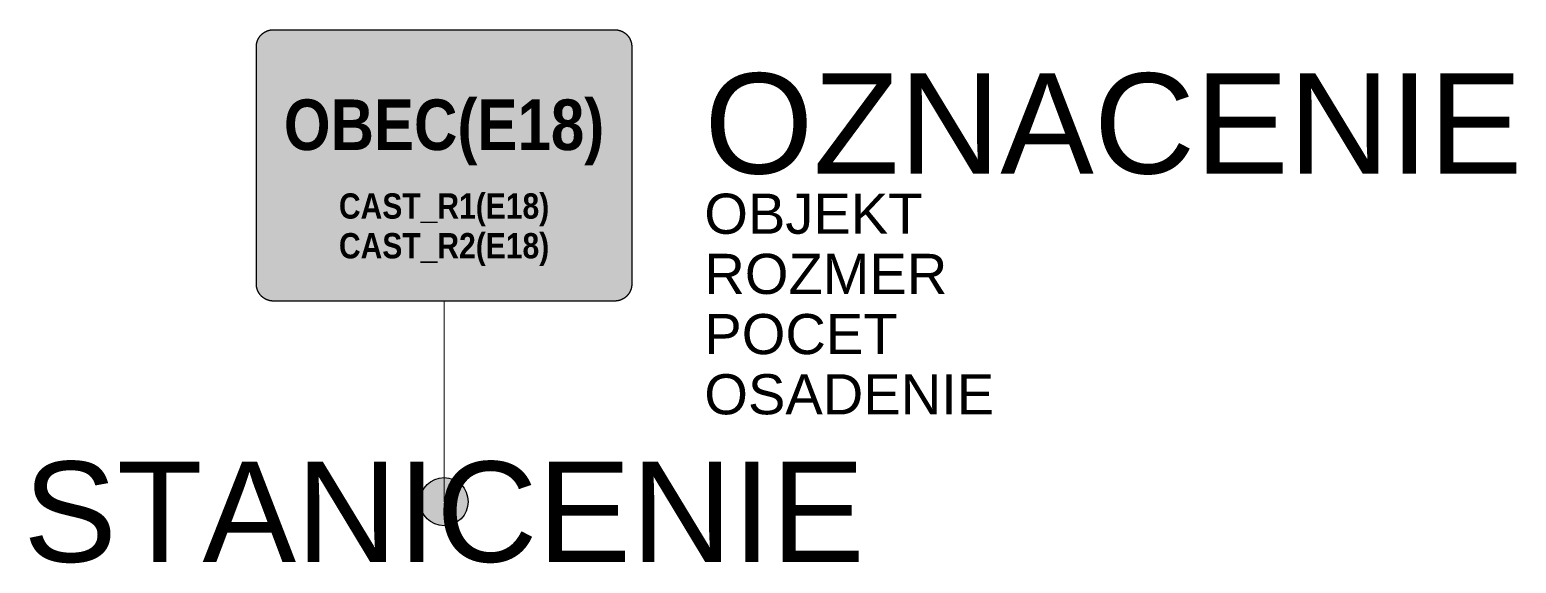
# Model space of a CAD drawing. Header units: metres. Extents: x -10.3 to 26.7, y -1.5 to 11.8.
import ezdxf
from ezdxf.enums import TextEntityAlignment as Align

# ---------------------------------------------------------------- set-up
doc = ezdxf.new("R2010")
doc.units = ezdxf.units.M
doc.layers.get('Defpoints').update_dxf_attribs({"color": 140, "lineweight": 5})
doc.styles.add('DZ', font='arialbd.ttf')
doc.styles.get("Standard").update_dxf_attribs({"font": 'arial.ttf'})

msp = doc.modelspace()

# ---------------------------------------------------------------- hatches: boundary and pattern name
at = {"true_color": 0xf1efea}
h = msp.add_hatch(color=7, dxfattribs=at)
h.dxf.hatch_style = 1
h.paths.add_polyline_path([(4.675, 11.344), (4.675, 11.35), (4.675, 11.355), (4.674, 11.36), (4.674, 11.365), (4.673, 11.376), (4.672, 11.386), (4.672, 11.391), (4.671, 11.397), (4.67, 11.402), (4.67, 11.407), (4.669, 11.412), (4.668, 11.417), (4.667, 11.422), (4.666, 11.427), (4.665, 11.432), (4.663, 11.437), (4.662, 11.442), (4.661, 11.447), (4.658, 11.457), (4.655, 11.467), (4.654, 11.472), (4.652, 11.477), (4.648, 11.487), (4.647, 11.492), (4.643, 11.501), (4.641, 11.506), (4.637, 11.515), (4.631, 11.526), (4.63, 11.529), (4.628, 11.534), (4.625, 11.538), (4.623, 11.543), (4.62, 11.548), (4.618, 11.552), (4.615, 11.556), (4.609, 11.565), (4.607, 11.57), (4.604, 11.574), (4.601, 11.578), (4.595, 11.587), (4.592, 11.591), (4.589, 11.595), (4.586, 11.599), (4.582, 11.603), (4.579, 11.607), (4.576, 11.611), (4.569, 11.619), (4.562, 11.627), (4.558, 11.631), (4.555, 11.635), (4.551, 11.638), (4.543, 11.646), (4.54, 11.649), (4.532, 11.656), (4.528, 11.66), (4.524, 11.663), (4.52, 11.667), (4.516, 11.67), (4.512, 11.673), (4.508, 11.676), (4.503, 11.679), (4.495, 11.685), (4.491, 11.688), (4.487, 11.691), (4.482, 11.694), (4.478, 11.697), (4.473, 11.7), (4.469, 11.702), (4.465, 11.705), (4.46, 11.708), (4.456, 11.71), (4.446, 11.715), (4.442, 11.717), (4.433, 11.722), (4.421, 11.727), (4.418, 11.728), (4.414, 11.73), (4.404, 11.734), (4.399, 11.736), (4.389, 11.739), (4.385, 11.741), (4.38, 11.743), (4.37, 11.746), (4.358, 11.749), (4.355, 11.75), (4.35, 11.751), (4.345, 11.752), (4.34, 11.753), (4.335, 11.754), (4.33, 11.755), (4.324, 11.756), (4.319, 11.757), (4.314, 11.758), (4.309, 11.759), (4.304, 11.759), (4.299, 11.76), (4.288, 11.761), (4.277, 11.762), (4.273, 11.762), (4.267, 11.762), (4.262, 11.762), (4.251, 11.762), (-4.252, 11.762), (-4.262, 11.762), (-4.267, 11.762), (-4.273, 11.762), (-4.278, 11.762), (-4.283, 11.761), (-4.288, 11.761), (-4.299, 11.76), (-4.304, 11.759), (-4.309, 11.759), (-4.314, 11.758), (-4.319, 11.757), (-4.324, 11.756), (-4.33, 11.755), (-4.335, 11.754), (-4.34, 11.753), (-4.345, 11.752), (-4.35, 11.751), (-4.355, 11.75), (-4.36, 11.748), (-4.365, 11.747), (-4.37, 11.746), (-4.38, 11.743), (-4.385, 11.741), (-4.39, 11.739), (-4.394, 11.738), (-4.399, 11.736), (-4.404, 11.734), (-4.414, 11.73), (-4.425, 11.725), (-4.434, 11.721), (-4.437, 11.72), (-4.442, 11.717), (-4.446, 11.715), (-4.456, 11.71), (-4.46, 11.708), (-4.465, 11.705), (-4.474, 11.7), (-4.478, 11.697), (-4.482, 11.694), (-4.487, 11.691), (-4.491, 11.688), (-4.495, 11.685), (-4.504, 11.679), (-4.508, 11.676), (-4.512, 11.673), (-4.516, 11.67), (-4.52, 11.667), (-4.524, 11.663), (-4.528, 11.66), (-4.532, 11.656), (-4.536, 11.653), (-4.54, 11.649), (-4.544, 11.646), (-4.551, 11.638), (-4.555, 11.635), (-4.558, 11.631), (-4.562, 11.627), (-4.565, 11.623), (-4.569, 11.619), (-4.576, 11.611), (-4.579, 11.607), (-4.582, 11.603), (-4.586, 11.599), (-4.589, 11.595), (-4.592, 11.591), (-4.595, 11.587), (-4.598, 11.583), (-4.601, 11.578), (-4.604, 11.574), (-4.607, 11.57), (-4.609, 11.565), (-4.615, 11.556), (-4.618, 11.552), (-4.62, 11.548), (-4.623, 11.543), (-4.625, 11.538), (-4.628, 11.534), (-4.63, 11.529), (-4.632, 11.525), (-4.638, 11.513), (-4.639, 11.511), (-4.641, 11.506), (-4.643, 11.501), (-4.645, 11.496), (-4.647, 11.492), (-4.648, 11.487), (-4.65, 11.482), (-4.652, 11.477), (-4.654, 11.472), (-4.655, 11.467), (-4.657, 11.462), (-4.658, 11.457), (-4.66, 11.452), (-4.661, 11.447), (-4.662, 11.442), (-4.664, 11.437), (-4.665, 11.432), (-4.667, 11.421), (-4.668, 11.417), (-4.67, 11.407), (-4.671, 11.396), (-4.672, 11.391), (-4.672, 11.386), (-4.673, 11.381), (-4.673, 11.376), (-4.674, 11.371), (-4.674, 11.365), (-4.674, 11.36), (-4.675, 11.355), (-4.675, 11.346), (-4.675, 5.423), (-4.675, 5.418), (-4.675, 5.413), (-4.675, 5.408), (-4.674, 5.402), (-4.674, 5.397), (-4.674, 5.392), (-4.673, 5.387), (-4.673, 5.381), (-4.672, 5.376), (-4.672, 5.371), (-4.671, 5.366), (-4.67, 5.355), (-4.669, 5.351), (-4.668, 5.345), (-4.667, 5.34), (-4.666, 5.335), (-4.665, 5.33), (-4.664, 5.325), (-4.661, 5.315), (-4.66, 5.31), (-4.658, 5.305), (-4.657, 5.3), (-4.655, 5.295), (-4.654, 5.29), (-4.65, 5.281), (-4.648, 5.276), (-4.647, 5.271), (-4.645, 5.266), (-4.643, 5.261), (-4.641, 5.256), (-4.639, 5.252), (-4.637, 5.247), (-4.634, 5.242), (-4.632, 5.238), (-4.63, 5.233), (-4.628, 5.229), (-4.623, 5.219), (-4.62, 5.215), (-4.618, 5.21), (-4.615, 5.206), (-4.612, 5.201), (-4.606, 5.192), (-4.599, 5.181), (-4.598, 5.18), (-4.595, 5.176), (-4.592, 5.171), (-4.589, 5.167), (-4.582, 5.159), (-4.574, 5.149), (-4.569, 5.143), (-4.565, 5.139), (-4.562, 5.135), (-4.558, 5.131), (-4.555, 5.128), (-4.551, 5.124), (-4.547, 5.12), (-4.544, 5.117), (-4.54, 5.113), (-4.536, 5.109), (-4.532, 5.106), (-4.524, 5.099), (-4.52, 5.096), (-4.516, 5.093), (-4.508, 5.086), (-4.504, 5.083), (-4.499, 5.08), (-4.495, 5.077), (-4.491, 5.074), (-4.482, 5.068), (-4.478, 5.065), (-4.469, 5.06), (-4.465, 5.057), (-4.46, 5.055), (-4.456, 5.052), (-4.446, 5.047), (-4.442, 5.045), (-4.437, 5.043), (-4.433, 5.041), (-4.428, 5.038), (-4.423, 5.036), (-4.413, 5.032), (-4.404, 5.028), (-4.399, 5.027), (-4.394, 5.025), (-4.39, 5.023), (-4.38, 5.02), (-4.37, 5.017), (-4.365, 5.015), (-4.36, 5.014), (-4.355, 5.013), (-4.35, 5.012), (-4.34, 5.009), (-4.335, 5.008), (-4.33, 5.007), (-4.324, 5.006), (-4.314, 5.005), (-4.304, 5.003), (-4.299, 5.003), (-4.288, 5.002), (-4.283, 5.001), (-4.278, 5.001), (-4.273, 5), (-4.267, 5), (-4.262, 5), (-4.258, 5), (4.252, 5), (4.257, 5), (4.262, 5), (4.267, 5), (4.273, 5), (4.278, 5.001), (4.289, 5.002), (4.299, 5.003), (4.304, 5.003), (4.309, 5.004), (4.314, 5.005), (4.319, 5.005), (4.324, 5.006), (4.33, 5.007), (4.335, 5.008), (4.34, 5.009), (4.35, 5.012), (4.355, 5.013), (4.36, 5.014), (4.371, 5.017), (4.38, 5.02), (4.39, 5.023), (4.394, 5.025), (4.399, 5.027), (4.404, 5.028), (4.414, 5.032), (4.418, 5.034), (4.423, 5.036), (4.428, 5.038), (4.433, 5.041), (4.437, 5.043), (4.442, 5.045), (4.446, 5.047), (4.456, 5.052), (4.46, 5.055), (4.469, 5.06), (4.473, 5.063), (4.483, 5.069), (4.494, 5.076), (4.495, 5.077), (4.499, 5.08), (4.503, 5.083), (4.508, 5.086), (4.512, 5.089), (4.516, 5.093), (4.52, 5.096), (4.524, 5.099), (4.528, 5.103), (4.532, 5.106), (4.536, 5.109), (4.54, 5.113), (4.543, 5.117), (4.547, 5.12), (4.555, 5.128), (4.558, 5.131), (4.562, 5.135), (4.569, 5.143), (4.576, 5.151), (4.579, 5.155), (4.582, 5.159), (4.589, 5.167), (4.592, 5.171), (4.595, 5.176), (4.598, 5.18), (4.601, 5.184), (4.607, 5.194), (4.615, 5.205), (4.615, 5.206), (4.618, 5.21), (4.62, 5.215), (4.623, 5.219), (4.625, 5.224), (4.628, 5.229), (4.63, 5.233), (4.632, 5.238), (4.634, 5.242), (4.637, 5.247), (4.639, 5.252), (4.641, 5.256), (4.643, 5.261), (4.647, 5.271), (4.648, 5.276), (4.65, 5.281), (4.652, 5.285), (4.654, 5.29), (4.655, 5.295), (4.658, 5.305), (4.661, 5.317), (4.662, 5.32), (4.663, 5.325), (4.666, 5.335), (4.667, 5.34), (4.668, 5.345), (4.669, 5.351), (4.67, 5.356), (4.67, 5.361), (4.671, 5.366), (4.672, 5.371), (4.672, 5.376), (4.673, 5.387), (4.674, 5.397), (4.674, 5.402), (4.675, 5.408), (4.675, 5.413), (4.675, 5.418), (4.675, 5.423)])
at = {"true_color": 0x9b9b9b}
h = msp.add_hatch(color=253, dxfattribs=at)
h.paths.add_polyline_path([(4.569, 11.339), (4.569, 11.347), (4.569, 11.355), (4.568, 11.364), (4.568, 11.372), (4.567, 11.38), (4.566, 11.388), (4.564, 11.395), (4.563, 11.403), (4.561, 11.411), (4.559, 11.418), (4.557, 11.426), (4.555, 11.434), (4.552, 11.441), (4.55, 11.448), (4.547, 11.456), (4.544, 11.463), (4.541, 11.47), (4.538, 11.477), (4.534, 11.484), (4.531, 11.49), (4.527, 11.497), (4.523, 11.504), (4.519, 11.51), (4.515, 11.517), (4.511, 11.523), (4.506, 11.529), (4.501, 11.535), (4.497, 11.541), (4.492, 11.547), (4.487, 11.553), (4.481, 11.558), (4.476, 11.564), (4.471, 11.569), (4.465, 11.574), (4.459, 11.579), (4.454, 11.584), (4.448, 11.589), (4.442, 11.594), (4.435, 11.598), (4.429, 11.602), (4.423, 11.607), (4.416, 11.611), (4.41, 11.615), (4.403, 11.618), (4.396, 11.622), (4.389, 11.625), (4.382, 11.629), (4.375, 11.632), (4.368, 11.635), (4.361, 11.637), (4.353, 11.64), (4.346, 11.642), (4.339, 11.645), (4.331, 11.647), (4.323, 11.649), (4.316, 11.65), (4.308, 11.652), (4.3, 11.653), (4.292, 11.654), (4.284, 11.655), (4.276, 11.656), (4.268, 11.656), (4.26, 11.657), (4.252, 11.657), (-4.252, 11.657), (-4.26, 11.657), (-4.268, 11.656), (-4.276, 11.656), (-4.284, 11.655), (-4.292, 11.654), (-4.3, 11.653), (-4.308, 11.652), (-4.316, 11.65), (-4.323, 11.649), (-4.331, 11.647), (-4.339, 11.645), (-4.346, 11.642), (-4.354, 11.64), (-4.361, 11.637), (-4.368, 11.635), (-4.375, 11.632), (-4.382, 11.629), (-4.389, 11.625), (-4.396, 11.622), (-4.403, 11.618), (-4.41, 11.615), (-4.416, 11.611), (-4.423, 11.607), (-4.429, 11.602), (-4.435, 11.598), (-4.442, 11.594), (-4.448, 11.589), (-4.454, 11.584), (-4.459, 11.579), (-4.465, 11.574), (-4.471, 11.569), (-4.476, 11.564), (-4.481, 11.558), (-4.487, 11.553), (-4.492, 11.547), (-4.497, 11.541), (-4.501, 11.535), (-4.506, 11.529), (-4.511, 11.523), (-4.515, 11.517), (-4.519, 11.51), (-4.523, 11.504), (-4.527, 11.497), (-4.531, 11.49), (-4.534, 11.484), (-4.538, 11.477), (-4.541, 11.47), (-4.544, 11.463), (-4.547, 11.456), (-4.55, 11.448), (-4.553, 11.441), (-4.555, 11.434), (-4.557, 11.426), (-4.559, 11.418), (-4.561, 11.411), (-4.563, 11.403), (-4.564, 11.395), (-4.566, 11.388), (-4.567, 11.38), (-4.568, 11.372), (-4.568, 11.364), (-4.569, 11.355), (-4.569, 11.347), (-4.569, 11.339), (-4.569, 5.423), (-4.569, 5.415), (-4.569, 5.407), (-4.568, 5.399), (-4.568, 5.391), (-4.567, 5.383), (-4.566, 5.375), (-4.564, 5.367), (-4.563, 5.359), (-4.561, 5.352), (-4.559, 5.344), (-4.557, 5.336), (-4.555, 5.329), (-4.553, 5.321), (-4.55, 5.314), (-4.547, 5.307), (-4.544, 5.3), (-4.541, 5.293), (-4.538, 5.286), (-4.534, 5.279), (-4.531, 5.272), (-4.527, 5.265), (-4.523, 5.259), (-4.519, 5.252), (-4.515, 5.246), (-4.511, 5.239), (-4.506, 5.233), (-4.501, 5.227), (-4.497, 5.221), (-4.492, 5.215), (-4.487, 5.21), (-4.481, 5.204), (-4.476, 5.199), (-4.471, 5.193), (-4.465, 5.188), (-4.459, 5.183), (-4.454, 5.178), (-4.448, 5.174), (-4.442, 5.169), (-4.435, 5.164), (-4.429, 5.16), (-4.423, 5.156), (-4.416, 5.152), (-4.41, 5.148), (-4.403, 5.144), (-4.396, 5.141), (-4.389, 5.137), (-4.382, 5.134), (-4.375, 5.131), (-4.368, 5.128), (-4.361, 5.125), (-4.354, 5.122), (-4.346, 5.12), (-4.339, 5.118), (-4.331, 5.116), (-4.323, 5.114), (-4.316, 5.112), (-4.308, 5.111), (-4.3, 5.109), (-4.292, 5.108), (-4.284, 5.107), (-4.276, 5.107), (-4.268, 5.106), (-4.26, 5.106), (-4.252, 5.106), (4.252, 5.106), (4.26, 5.106), (4.268, 5.106), (4.276, 5.107), (4.284, 5.107), (4.292, 5.108), (4.3, 5.109), (4.308, 5.111), (4.316, 5.112), (4.323, 5.114), (4.331, 5.116), (4.339, 5.118), (4.346, 5.12), (4.353, 5.122), (4.361, 5.125), (4.368, 5.128), (4.375, 5.131), (4.382, 5.134), (4.389, 5.137), (4.396, 5.141), (4.403, 5.144), (4.41, 5.148), (4.416, 5.152), (4.423, 5.156), (4.429, 5.16), (4.435, 5.164), (4.442, 5.169), (4.448, 5.174), (4.454, 5.178), (4.459, 5.183), (4.465, 5.188), (4.471, 5.193), (4.476, 5.199), (4.481, 5.204), (4.487, 5.21), (4.492, 5.215), (4.497, 5.221), (4.501, 5.227), (4.506, 5.233), (4.511, 5.239), (4.515, 5.246), (4.519, 5.252), (4.523, 5.259), (4.527, 5.265), (4.531, 5.272), (4.534, 5.279), (4.538, 5.286), (4.541, 5.293), (4.544, 5.3), (4.547, 5.307), (4.55, 5.314), (4.552, 5.321), (4.555, 5.329), (4.557, 5.336), (4.559, 5.344), (4.561, 5.352), (4.563, 5.359), (4.564, 5.367), (4.566, 5.375), (4.567, 5.383), (4.568, 5.391), (4.568, 5.399), (4.569, 5.407), (4.569, 5.415), (4.569, 5.423)])
h.paths.add_polyline_path([(4.41, 5.423), (4.41, 5.419), (4.41, 5.412), (4.409, 5.405), (4.409, 5.399), (4.408, 5.394), (4.406, 5.387), (4.405, 5.384), (4.404, 5.38), (4.403, 5.375), (4.401, 5.369), (4.399, 5.365), (4.397, 5.359), (4.395, 5.354), (4.393, 5.351), (4.391, 5.348), (4.389, 5.344), (4.387, 5.34), (4.383, 5.335), (4.381, 5.331), (4.379, 5.328), (4.375, 5.323), (4.372, 5.319), (4.369, 5.317), (4.365, 5.312), (4.361, 5.308), (4.358, 5.306), (4.356, 5.303), (4.351, 5.3), (4.347, 5.296), (4.344, 5.294), (4.34, 5.292), (4.335, 5.288), (4.331, 5.286), (4.327, 5.284), (4.324, 5.282), (4.32, 5.28), (4.316, 5.278), (4.31, 5.276), (4.304, 5.273), (4.299, 5.272), (4.295, 5.271), (4.291, 5.27), (4.285, 5.268), (4.28, 5.267), (4.274, 5.266), (4.265, 5.265), (4.258, 5.265), (4.251, 5.265), (-4.254, 5.265), (-4.263, 5.265), (-4.27, 5.266), (-4.278, 5.267), (-4.286, 5.268), (-4.291, 5.27), (-4.295, 5.271), (-4.299, 5.272), (-4.303, 5.273), (-4.308, 5.275), (-4.313, 5.277), (-4.319, 5.279), (-4.326, 5.283), (-4.331, 5.286), (-4.335, 5.288), (-4.34, 5.292), (-4.345, 5.295), (-4.352, 5.3), (-4.357, 5.304), (-4.361, 5.308), (-4.365, 5.312), (-4.371, 5.318), (-4.375, 5.323), (-4.379, 5.328), (-4.381, 5.331), (-4.383, 5.335), (-4.387, 5.34), (-4.389, 5.344), (-4.391, 5.348), (-4.393, 5.351), (-4.395, 5.354), (-4.397, 5.359), (-4.4, 5.367), (-4.403, 5.374), (-4.405, 5.381), (-4.407, 5.39), (-4.408, 5.398), (-4.409, 5.405), (-4.41, 5.412), (-4.41, 5.421), (-4.41, 11.339), (-4.41, 11.345), (-4.41, 11.353), (-4.409, 11.362), (-4.408, 11.369), (-4.406, 11.377), (-4.404, 11.384), (-4.402, 11.392), (-4.399, 11.399), (-4.396, 11.404), (-4.395, 11.408), (-4.393, 11.411), (-4.391, 11.415), (-4.389, 11.418), (-4.387, 11.423), (-4.383, 11.428), (-4.381, 11.431), (-4.379, 11.434), (-4.375, 11.439), (-4.371, 11.444), (-4.365, 11.45), (-4.361, 11.454), (-4.357, 11.458), (-4.352, 11.463), (-4.345, 11.468), (-4.338, 11.472), (-4.334, 11.475), (-4.331, 11.477), (-4.326, 11.479), (-4.319, 11.483), (-4.312, 11.486), (-4.306, 11.488), (-4.303, 11.49), (-4.299, 11.491), (-4.295, 11.492), (-4.29, 11.493), (-4.281, 11.495), (-4.276, 11.496), (-4.27, 11.497), (-4.264, 11.497), (-4.258, 11.498), (-4.252, 11.498), (4.254, 11.498), (4.26, 11.498), (4.264, 11.497), (4.27, 11.497), (4.276, 11.496), (4.281, 11.495), (4.287, 11.494), (4.291, 11.493), (4.295, 11.492), (4.3, 11.49), (4.308, 11.487), (4.313, 11.485), (4.317, 11.484), (4.32, 11.482), (4.324, 11.48), (4.327, 11.479), (4.331, 11.477), (4.335, 11.474), (4.34, 11.471), (4.344, 11.469), (4.347, 11.466), (4.351, 11.463), (4.356, 11.459), (4.358, 11.457), (4.363, 11.452), (4.367, 11.449), (4.369, 11.446), (4.372, 11.443), (4.375, 11.439), (4.379, 11.434), (4.381, 11.431), (4.385, 11.426), (4.387, 11.421), (4.389, 11.418), (4.391, 11.415), (4.393, 11.411), (4.395, 11.407), (4.398, 11.401), (4.399, 11.397), (4.402, 11.392), (4.403, 11.386), (4.404, 11.383), (4.405, 11.379), (4.407, 11.373), (4.408, 11.367), (4.409, 11.361), (4.41, 11.353), (4.41, 11.345), (4.41, 11.339)], flags=16)
at = {"true_color": 0x828282}
msp.add_hatch(color=8, dxfattribs=at).paths.add_polyline_path([(4.41, 11.272), (4.41, 11.339), (4.41, 11.345), (4.41, 11.353), (4.409, 11.361), (4.408, 11.367), (4.407, 11.373), (4.405, 11.379), (4.404, 11.383), (4.403, 11.386), (4.402, 11.392), (4.399, 11.397), (4.398, 11.401), (4.395, 11.407), (4.391, 11.415), (4.389, 11.418), (4.387, 11.421), (4.385, 11.426), (4.381, 11.431), (4.375, 11.439), (4.369, 11.446), (4.367, 11.449), (4.363, 11.452), (4.358, 11.457), (4.351, 11.463), (4.344, 11.469), (4.34, 11.471), (4.335, 11.474), (4.331, 11.477), (4.327, 11.479), (4.32, 11.482), (4.317, 11.484), (4.313, 11.485), (4.308, 11.487), (4.3, 11.49), (4.295, 11.492), (4.291, 11.493), (4.287, 11.494), (4.281, 11.495), (4.276, 11.496), (4.27, 11.497), (4.264, 11.497), (4.26, 11.498), (4.254, 11.498), (3.484, 11.498), (-4.41, 5.49), (-4.41, 5.421), (-4.41, 5.412), (-4.409, 5.405), (-4.408, 5.398), (-4.407, 5.39), (-4.405, 5.381), (-4.403, 5.374), (-4.4, 5.367), (-4.397, 5.359), (-4.395, 5.354), (-4.393, 5.351), (-4.391, 5.348), (-4.389, 5.344), (-4.387, 5.34), (-4.383, 5.335), (-4.381, 5.331), (-4.379, 5.328), (-4.375, 5.323), (-4.371, 5.318), (-4.365, 5.312), (-4.361, 5.308), (-4.357, 5.304), (-4.352, 5.3), (-4.345, 5.295), (-4.34, 5.292), (-4.335, 5.288), (-4.331, 5.286), (-4.326, 5.283), (-4.319, 5.279), (-4.308, 5.275), (-4.303, 5.273), (-4.299, 5.272), (-4.295, 5.271), (-4.291, 5.27), (-4.286, 5.268), (-4.278, 5.267), (-4.27, 5.266), (-4.263, 5.265), (-4.254, 5.265), (-3.484, 5.265)])
h = msp.add_hatch(color=0)
h.dxf.hatch_style = 1
h.paths.add_polyline_path([(0.6, 0, 1), (-0.6, 0, 1)])

# ---------------------------------------------------------------- linework, layer by layer
at = {"lineweight": 9}
msp.add_line((0, 5), (0, 2.5), dxfattribs=at)
at = {"color": 0, "lineweight": 9}
msp.add_line((0, 2.5), (0, 0), dxfattribs=at)
at = {"color": 7, "true_color": 0xf1efea}
msp.add_lwpolyline([(-4.257, 5), (-4.262, 5), (-4.267, 5), (-4.273, 5), (-4.278, 5.001), (-4.283, 5.001), (-4.288, 5.002), (-4.293, 5.002), (-4.299, 5.003), (-4.304, 5.003), (-4.309, 5.004), (-4.314, 5.005), (-4.319, 5.005), (-4.324, 5.006), (-4.33, 5.007), (-4.335, 5.008), (-4.34, 5.009), (-4.345, 5.01), (-4.35, 5.012), (-4.355, 5.013), (-4.36, 5.014), (-4.365, 5.015), (-4.37, 5.017), (-4.375, 5.018), (-4.38, 5.02), (-4.385, 5.021), (-4.39, 5.023), (-4.394, 5.025), (-4.399, 5.027), (-4.404, 5.028), (-4.409, 5.03), (-4.414, 5.032), (-4.418, 5.034), (-4.423, 5.036), (-4.428, 5.038), (-4.433, 5.041), (-4.437, 5.043), (-4.442, 5.045), (-4.446, 5.047), (-4.451, 5.05), (-4.456, 5.052), (-4.46, 5.055), (-4.465, 5.057), (-4.469, 5.06), (-4.473, 5.063), (-4.478, 5.065), (-4.482, 5.068), (-4.487, 5.071), (-4.491, 5.074), (-4.495, 5.077), (-4.499, 5.08), (-4.504, 5.083), (-4.508, 5.086), (-4.512, 5.089), (-4.516, 5.093), (-4.52, 5.096), (-4.524, 5.099), (-4.528, 5.103), (-4.532, 5.106), (-4.536, 5.109), (-4.54, 5.113), (-4.544, 5.117), (-4.547, 5.12), (-4.551, 5.124), (-4.555, 5.128), (-4.558, 5.131), (-4.562, 5.135), (-4.565, 5.139), (-4.569, 5.143), (-4.572, 5.147), (-4.576, 5.151), (-4.579, 5.155), (-4.582, 5.159), (-4.586, 5.163), (-4.589, 5.167), (-4.592, 5.171), (-4.595, 5.176), (-4.598, 5.18), (-4.601, 5.184), (-4.604, 5.188), (-4.607, 5.193), (-4.609, 5.197), (-4.612, 5.201), (-4.615, 5.206), (-4.618, 5.21), (-4.62, 5.215), (-4.623, 5.219), (-4.625, 5.224), (-4.628, 5.229), (-4.63, 5.233), (-4.632, 5.238), (-4.634, 5.242), (-4.637, 5.247), (-4.639, 5.252), (-4.641, 5.256), (-4.643, 5.261), (-4.645, 5.266), (-4.647, 5.271), (-4.648, 5.276), (-4.65, 5.281), (-4.652, 5.285), (-4.654, 5.29), (-4.655, 5.295), (-4.657, 5.3), (-4.658, 5.305), (-4.66, 5.31), (-4.661, 5.315), (-4.662, 5.32), (-4.664, 5.325), (-4.665, 5.33), (-4.666, 5.335), (-4.667, 5.34), (-4.668, 5.345), (-4.669, 5.351), (-4.67, 5.356), (-4.67, 5.361), (-4.671, 5.366), (-4.672, 5.371), (-4.672, 5.376), (-4.673, 5.381), (-4.673, 5.387), (-4.674, 5.392), (-4.674, 5.397), (-4.674, 5.402), (-4.675, 5.408), (-4.675, 5.413), (-4.675, 5.418), (-4.675, 5.423), (-4.675, 11.339), (-4.675, 11.344), (-4.675, 11.35), (-4.675, 11.355), (-4.674, 11.36), (-4.674, 11.365), (-4.674, 11.371), (-4.673, 11.376), (-4.673, 11.381), (-4.672, 11.386), (-4.672, 11.391), (-4.671, 11.397), (-4.67, 11.402), (-4.67, 11.407), (-4.669, 11.412), (-4.668, 11.417), (-4.667, 11.422), (-4.666, 11.427), (-4.665, 11.432), (-4.664, 11.437), (-4.662, 11.442), (-4.661, 11.447), (-4.66, 11.452), (-4.658, 11.457), (-4.657, 11.462), (-4.655, 11.467), (-4.654, 11.472), (-4.652, 11.477), (-4.65, 11.482), (-4.648, 11.487), (-4.647, 11.492), (-4.645, 11.496), (-4.643, 11.501), (-4.641, 11.506), (-4.639, 11.511), (-4.637, 11.515), (-4.634, 11.52), (-4.632, 11.525), (-4.63, 11.529), (-4.628, 11.534), (-4.625, 11.538), (-4.623, 11.543), (-4.62, 11.548), (-4.618, 11.552), (-4.615, 11.556), (-4.612, 11.561), (-4.609, 11.565), (-4.607, 11.57), (-4.604, 11.574), (-4.601, 11.578), (-4.598, 11.583), (-4.595, 11.587), (-4.592, 11.591), (-4.589, 11.595), (-4.586, 11.599), (-4.582, 11.603), (-4.579, 11.607), (-4.576, 11.611), (-4.572, 11.615), (-4.569, 11.619), (-4.565, 11.623), (-4.562, 11.627), (-4.558, 11.631), (-4.555, 11.635), (-4.551, 11.638), (-4.547, 11.642), (-4.544, 11.646), (-4.54, 11.649), (-4.536, 11.653), (-4.532, 11.656), (-4.528, 11.66), (-4.524, 11.663), (-4.52, 11.667), (-4.516, 11.67), (-4.512, 11.673), (-4.508, 11.676), (-4.504, 11.679), (-4.499, 11.682), (-4.495, 11.685), (-4.491, 11.688), (-4.487, 11.691), (-4.482, 11.694), (-4.478, 11.697), (-4.473, 11.7), (-4.469, 11.702), (-4.465, 11.705), (-4.46, 11.708), (-4.456, 11.71), (-4.451, 11.713), (-4.446, 11.715), (-4.442, 11.717), (-4.437, 11.72), (-4.433, 11.722), (-4.428, 11.724), (-4.423, 11.726), (-4.418, 11.728), (-4.414, 11.73), (-4.409, 11.732), (-4.404, 11.734), (-4.399, 11.736), (-4.394, 11.738), (-4.39, 11.739), (-4.385, 11.741), (-4.38, 11.743), (-4.375, 11.744), (-4.37, 11.746), (-4.365, 11.747), (-4.36, 11.748), (-4.355, 11.75), (-4.35, 11.751), (-4.345, 11.752), (-4.34, 11.753), (-4.335, 11.754), (-4.33, 11.755), (-4.324, 11.756), (-4.319, 11.757), (-4.314, 11.758), (-4.309, 11.759), (-4.304, 11.759), (-4.299, 11.76), (-4.293, 11.76), (-4.288, 11.761), (-4.283, 11.761), (-4.278, 11.762), (-4.273, 11.762), (-4.267, 11.762), (-4.262, 11.762), (-4.257, 11.762), (-4.252, 11.762), (4.252, 11.762), (4.257, 11.762), (4.262, 11.762), (4.267, 11.762), (4.273, 11.762), (4.278, 11.762), (4.283, 11.761), (4.288, 11.761), (4.293, 11.76), (4.299, 11.76), (4.304, 11.759), (4.309, 11.759), (4.314, 11.758), (4.319, 11.757), (4.324, 11.756), (4.33, 11.755), (4.335, 11.754), (4.34, 11.753), (4.345, 11.752), (4.35, 11.751), (4.355, 11.75), (4.36, 11.748), (4.365, 11.747), (4.37, 11.746), (4.375, 11.744), (4.38, 11.743), (4.385, 11.741), (4.39, 11.739), (4.394, 11.738), (4.399, 11.736), (4.404, 11.734), (4.409, 11.732), (4.414, 11.73), (4.418, 11.728), (4.423, 11.726), (4.428, 11.724), (4.433, 11.722), (4.437, 11.72), (4.442, 11.717), (4.446, 11.715), (4.451, 11.713), (4.456, 11.71), (4.46, 11.708), (4.465, 11.705), (4.469, 11.702), (4.473, 11.7), (4.478, 11.697), (4.482, 11.694), (4.487, 11.691), (4.491, 11.688), (4.495, 11.685), (4.499, 11.682), (4.503, 11.679), (4.508, 11.676), (4.512, 11.673), (4.516, 11.67), (4.52, 11.667), (4.524, 11.663), (4.528, 11.66), (4.532, 11.656), (4.536, 11.653), (4.54, 11.649), (4.543, 11.646), (4.547, 11.642), (4.551, 11.638), (4.555, 11.635), (4.558, 11.631), (4.562, 11.627), (4.565, 11.623), (4.569, 11.619), (4.572, 11.615), (4.576, 11.611), (4.579, 11.607), (4.582, 11.603), (4.586, 11.599), (4.589, 11.595), (4.592, 11.591), (4.595, 11.587), (4.598, 11.583), (4.601, 11.578), (4.604, 11.574), (4.607, 11.57), (4.609, 11.565), (4.612, 11.561), (4.615, 11.556), (4.618, 11.552), (4.62, 11.548), (4.623, 11.543), (4.625, 11.538), (4.628, 11.534), (4.63, 11.529), (4.632, 11.525), (4.634, 11.52), (4.637, 11.515), (4.639, 11.511), (4.641, 11.506), (4.643, 11.501), (4.645, 11.496), (4.647, 11.492), (4.648, 11.487), (4.65, 11.482), (4.652, 11.477), (4.654, 11.472), (4.655, 11.467), (4.657, 11.462), (4.658, 11.457), (4.66, 11.452), (4.661, 11.447), (4.662, 11.442), (4.663, 11.437), (4.665, 11.432), (4.666, 11.427), (4.667, 11.422), (4.668, 11.417), (4.669, 11.412), (4.67, 11.407), (4.67, 11.402), (4.671, 11.397), (4.672, 11.391), (4.672, 11.386), (4.673, 11.381), (4.673, 11.376), (4.674, 11.371), (4.674, 11.365), (4.674, 11.36), (4.675, 11.355), (4.675, 11.35), (4.675, 11.344), (4.675, 11.339), (4.675, 5.423), (4.675, 5.418), (4.675, 5.413), (4.675, 5.408), (4.674, 5.402), (4.674, 5.397), (4.674, 5.392), (4.673, 5.387), (4.673, 5.381), (4.672, 5.376), (4.672, 5.371), (4.671, 5.366), (4.67, 5.361), (4.67, 5.356), (4.669, 5.351), (4.668, 5.345), (4.667, 5.34), (4.666, 5.335), (4.665, 5.33), (4.663, 5.325), (4.662, 5.32), (4.661, 5.315), (4.66, 5.31), (4.658, 5.305), (4.657, 5.3), (4.655, 5.295), (4.654, 5.29), (4.652, 5.285), (4.65, 5.281), (4.648, 5.276), (4.647, 5.271), (4.645, 5.266), (4.643, 5.261), (4.641, 5.256), (4.639, 5.252), (4.637, 5.247), (4.634, 5.242), (4.632, 5.238), (4.63, 5.233), (4.628, 5.229), (4.625, 5.224), (4.623, 5.219), (4.62, 5.215), (4.618, 5.21), (4.615, 5.206), (4.612, 5.201), (4.609, 5.197), (4.607, 5.193), (4.604, 5.188), (4.601, 5.184), (4.598, 5.18), (4.595, 5.176), (4.592, 5.171), (4.589, 5.167), (4.586, 5.163), (4.582, 5.159), (4.579, 5.155), (4.576, 5.151), (4.572, 5.147), (4.569, 5.143), (4.565, 5.139), (4.562, 5.135), (4.558, 5.131), (4.555, 5.128), (4.551, 5.124), (4.547, 5.12), (4.543, 5.117), (4.54, 5.113), (4.536, 5.109), (4.532, 5.106), (4.528, 5.103), (4.524, 5.099), (4.52, 5.096), (4.516, 5.093), (4.512, 5.089), (4.508, 5.086), (4.503, 5.083), (4.499, 5.08), (4.495, 5.077), (4.491, 5.074), (4.487, 5.071), (4.482, 5.068), (4.478, 5.065), (4.473, 5.063), (4.469, 5.06), (4.465, 5.057), (4.46, 5.055), (4.456, 5.052), (4.451, 5.05), (4.446, 5.047), (4.442, 5.045), (4.437, 5.043), (4.433, 5.041), (4.428, 5.038), (4.423, 5.036), (4.418, 5.034), (4.414, 5.032), (4.409, 5.03), (4.404, 5.028), (4.399, 5.027), (4.394, 5.025), (4.39, 5.023), (4.385, 5.021), (4.38, 5.02), (4.375, 5.018), (4.37, 5.017), (4.365, 5.015), (4.36, 5.014), (4.355, 5.013), (4.35, 5.012), (4.345, 5.01), (4.34, 5.009), (4.335, 5.008), (4.33, 5.007), (4.324, 5.006), (4.319, 5.005), (4.314, 5.005), (4.309, 5.004), (4.304, 5.003), (4.299, 5.003), (4.293, 5.002), (4.288, 5.002), (4.283, 5.001), (4.278, 5.001), (4.273, 5), (4.267, 5), (4.262, 5), (4.257, 5), (4.252, 5), (-4.252, 5)], close=True, dxfattribs=at)
at = {"color": 0}
msp.add_circle((0, 0), 0.6, dxfattribs=at)

# ---------------------------------------------------------------- texts
msp.add_attdef('OZNACENIE', (6.482, 8.177), '306-61', height=2.5)
at = {"color": 253, "true_color": 0x9b9b9b, "style": 'DZ', "width": 0.85}
for tag, text, height, p in [('OBEC(E18)', 'Mokrohlava', 1.26, (0, 9.394)), ('CAST_R1(E18)', 'mesto', 0.63, (0, 7.369)), ('CAST_R2(E18)', 'Šarišská Stará Ves', 0.63, (0, 6.379))]:
    msp.add_attdef(tag, text=text, height=height, rotation=0.0001, dxfattribs=at).set_placement(p, align=Align.MIDDLE_CENTER)
msp.add_attdef('STANICENIE', text='', height=2.5).set_placement((0, 1), align=Align.TOP_CENTER)
at = {"layer": 'Defpoints'}
for tag, p, s in [('OBJEKT', (6.482, 6.677), 'Jestvujúci'), ('ROZMER', (6.482, 5.177), '600x900/840x1260'), ('POCET', (6.482, 3.677), ''), ('OSADENIE', (6.482, 2.177), '')]:
    msp.add_attdef(tag, p, s, height=1, dxfattribs=at)

doc.saveas('drawing.dxf')
